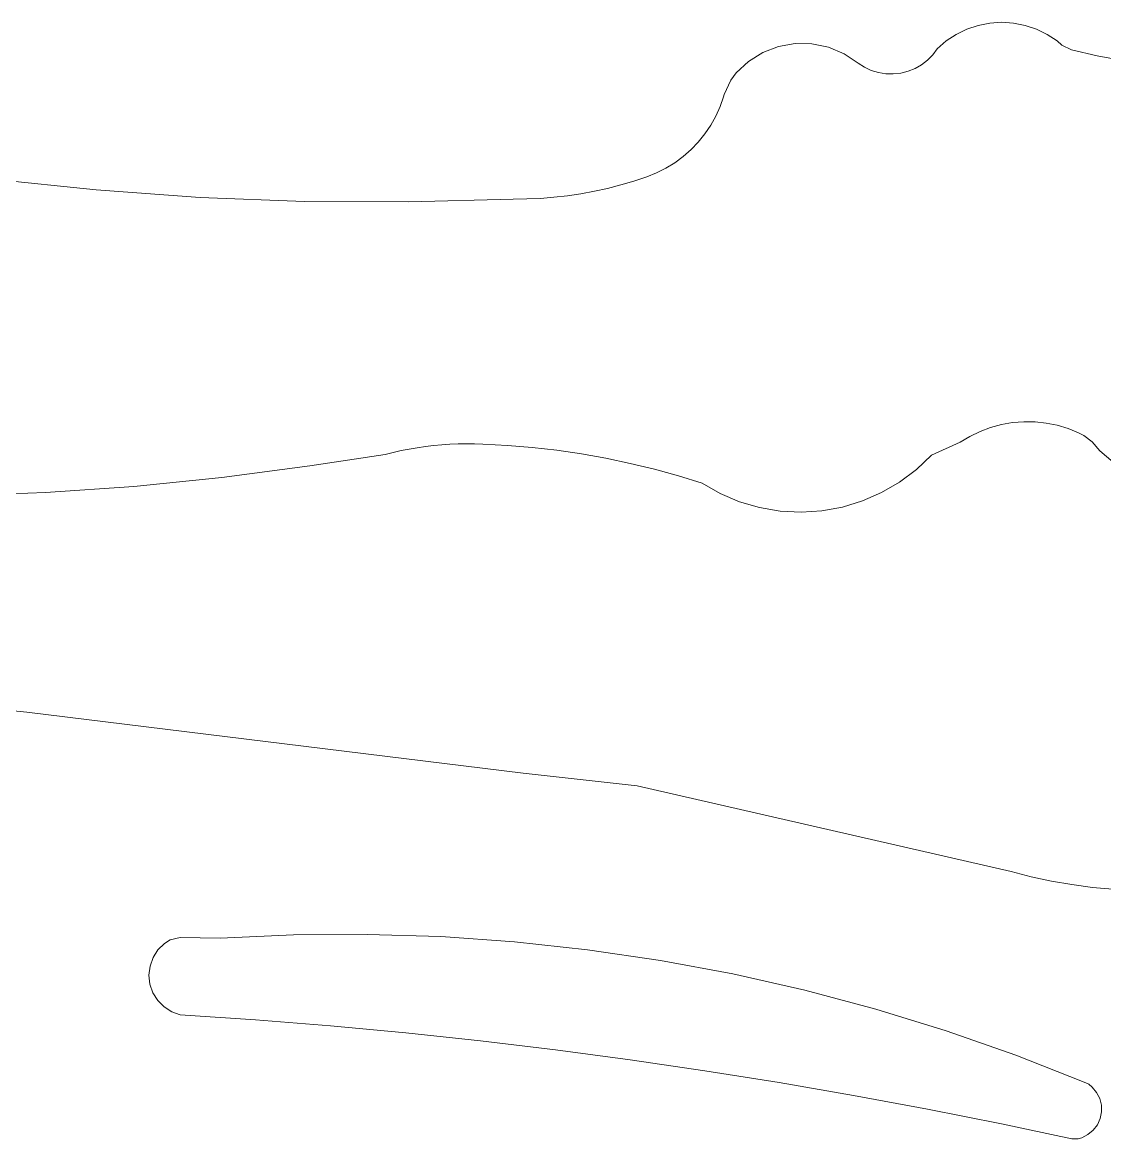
# Model space of a CAD drawing. Header units: millimetres. Extents: x -233 to 120, y -19 to 188.
# Drawn here: x -29.94 to -1.76, y 144.39 to 173.44 of the extents above; entities that cross this region are included whole.
import ezdxf

# ---------------------------------------------------------------- set-up
doc = ezdxf.new("R2010")
doc.units = ezdxf.units.MM
doc.header["$MEASUREMENT"] = 0
doc.layers.add('Layer 1', color=7, linetype='Continuous')

msp = doc.modelspace()

# ---------------------------------------------------------------- linework, layer by layer
at = {"layer": 'Layer 1', "lineweight": 9}
for points in [[(-4.7492, 173.4209), (-4.7492, 173.4209), (-4.4403, 173.4409), (-4.4403, 173.4409)], [(-4.4403, 173.4409), (-4.4403, 173.4409), (-4.1313, 173.4209), (-4.1313, 173.4209)], [(-5.6248, 173.1266), (-5.6248, 173.1266), (-5.3465, 173.2624), (-5.3465, 173.2624)], [(-5.3465, 173.2624), (-5.3465, 173.2624), (-5.053, 173.361), (-5.053, 173.361)], [(-5.053, 173.361), (-5.053, 173.361), (-4.7492, 173.4209), (-4.7492, 173.4209)], [(-4.1313, 173.4209), (-4.1313, 173.4209), (-3.8275, 173.361), (-3.8275, 173.361)], [(-3.8275, 173.361), (-3.8275, 173.361), (-3.534, 173.2624), (-3.534, 173.2624)], [(-3.534, 173.2624), (-3.534, 173.2624), (-3.2557, 173.1266), (-3.2557, 173.1266)], [(-9.8197, 172.8917), (-9.8197, 172.8917), (-10.2525, 172.8147), (-10.2525, 172.8147)], [(-9.3801, 172.8848), (-9.3801, 172.8848), (-9.8197, 172.8917), (-9.8197, 172.8917)], [(-8.9499, 172.7943), (-8.9499, 172.7943), (-9.3801, 172.8848), (-9.3801, 172.8848)], [(-6.1173, 172.7534), (-6.1173, 172.7534), (-5.8832, 172.956), (-5.8832, 172.956)], [(-5.8832, 172.956), (-5.8832, 172.956), (-5.6248, 173.1266), (-5.6248, 173.1266)], [(-3.2557, 173.1266), (-3.2557, 173.1266), (-2.9973, 172.956), (-2.9973, 172.956)], [(-2.9973, 172.956), (-2.9973, 172.956), (-2.8713, 172.847), (-2.8713, 172.847)], [(-2.8713, 172.847), (-2.8713, 172.847), (-2.6237, 172.7219), (-2.6237, 172.7219)], [(-10.6627, 172.6567), (-10.6627, 172.6567), (-11.0353, 172.4233), (-11.0353, 172.4233)], [(-10.2525, 172.8147), (-10.2525, 172.8147), (-10.6627, 172.6567), (-10.6627, 172.6567)], [(-8.5449, 172.6234), (-8.5449, 172.6234), (-8.9499, 172.7943), (-8.9499, 172.7943)], [(-8.1798, 172.3784), (-8.1798, 172.3784), (-8.5449, 172.6234), (-8.5449, 172.6234)], [(-6.3717, 172.4574), (-6.3717, 172.4574), (-6.2344, 172.5967), (-6.2344, 172.5967)], [(-6.2344, 172.5967), (-6.2344, 172.5967), (-6.1173, 172.7534), (-6.1173, 172.7534)], [(-2.6237, 172.7219), (-2.6237, 172.7219), (-1.9576, 172.5716), (-1.9576, 172.5716)], [(-1.9576, 172.5716), (-1.9576, 172.5716), (-1.1458, 172.4206), (-1.1458, 172.4206)], [(-11.0353, 172.4233), (-11.0353, 172.4233), (-11.3566, 172.1233), (-11.3566, 172.1233)], [(-8.1798, 172.3784), (-8.1798, 172.3784), (-8.0151, 172.273), (-8.0151, 172.273)], [(-8.0151, 172.273), (-8.0151, 172.273), (-7.8375, 172.1909), (-7.8375, 172.1909)], [(-6.6964, 172.2408), (-6.6964, 172.2408), (-6.5267, 172.338), (-6.5267, 172.338)], [(-6.5267, 172.338), (-6.5267, 172.338), (-6.3717, 172.4574), (-6.3717, 172.4574)], [(-11.3566, 172.1233), (-11.3566, 172.1233), (-11.4914, 171.9375), (-11.4914, 171.9375)], [(-7.8375, 172.1909), (-7.8375, 172.1909), (-7.6505, 172.1337), (-7.6505, 172.1337)], [(-7.6505, 172.1337), (-7.6505, 172.1337), (-7.4574, 172.1024), (-7.4574, 172.1024)], [(-7.4574, 172.1024), (-7.4574, 172.1024), (-7.2618, 172.0976), (-7.2618, 172.0976)], [(-7.2618, 172.0976), (-7.2618, 172.0976), (-7.0674, 172.1194), (-7.0674, 172.1194)], [(-7.0674, 172.1194), (-7.0674, 172.1194), (-6.8778, 172.1674), (-6.8778, 172.1674)], [(-6.8778, 172.1674), (-6.8778, 172.1674), (-6.6964, 172.2408), (-6.6964, 172.2408)], [(-11.4914, 171.9375), (-11.4914, 171.9375), (-11.6672, 171.564), (-11.6672, 171.564)], [(-11.6826, 171.504), (-11.6826, 171.504), (-11.7727, 171.2473), (-11.7727, 171.2473)], [(-11.6672, 171.564), (-11.6672, 171.564), (-11.6826, 171.504), (-11.6826, 171.504)], [(-11.7727, 171.2473), (-11.7727, 171.2473), (-11.8842, 170.9991), (-11.8842, 170.9991)], [(-11.8842, 170.9991), (-11.8842, 170.9991), (-12.0165, 170.7614), (-12.0165, 170.7614)], [(-12.1686, 170.5358), (-12.1686, 170.5358), (-12.3394, 170.324), (-12.3394, 170.324)], [(-12.0165, 170.7614), (-12.0165, 170.7614), (-12.1686, 170.5358), (-12.1686, 170.5358)], [(-12.3394, 170.324), (-12.3394, 170.324), (-12.5275, 170.1274), (-12.5275, 170.1274)], [(-12.7317, 169.9477), (-12.7317, 169.9477), (-12.9505, 169.7859), (-12.9505, 169.7859)], [(-12.5275, 170.1274), (-12.5275, 170.1274), (-12.7317, 169.9477), (-12.7317, 169.9477)], [(-12.9505, 169.7859), (-12.9505, 169.7859), (-13.1823, 169.6434), (-13.1823, 169.6434)], [(-28.0169, 169.0793), (-28.0169, 169.0793), (-30.7188, 169.3629), (-30.7188, 169.3629)], [(-14.0145, 169.3082), (-14.0145, 169.3082), (-13.6779, 169.42), (-13.6779, 169.42)], [(-13.4253, 169.5212), (-13.4253, 169.5212), (-13.6779, 169.42), (-13.6779, 169.42)], [(-13.1823, 169.6434), (-13.1823, 169.6434), (-13.4253, 169.5212), (-13.4253, 169.5212)], [(-25.307, 168.8853), (-25.307, 168.8853), (-28.0169, 169.0793), (-28.0169, 169.0793)], [(-15.0448, 169.0437), (-15.0448, 169.0437), (-14.6984, 169.1199), (-14.6984, 169.1199)], [(-14.6984, 169.1199), (-14.6984, 169.1199), (-14.3548, 169.2081), (-14.3548, 169.2081)], [(-14.3548, 169.2081), (-14.3548, 169.2081), (-14.0145, 169.3082), (-14.0145, 169.3082)], [(-22.5922, 168.7809), (-22.5922, 168.7809), (-25.307, 168.8853), (-25.307, 168.8853)], [(-19.8754, 168.7665), (-19.8754, 168.7665), (-22.5922, 168.7809), (-22.5922, 168.7809)], [(-17.1596, 168.8419), (-17.1596, 168.8419), (-19.8754, 168.7665), (-19.8754, 168.7665)], [(-17.1596, 168.8419), (-17.1596, 168.8419), (-16.805, 168.8448), (-16.805, 168.8448)], [(-16.805, 168.8448), (-16.805, 168.8448), (-16.4506, 168.8601), (-16.4506, 168.8601)], [(-16.4506, 168.8601), (-16.4506, 168.8601), (-16.0969, 168.8877), (-16.0969, 168.8877)], [(-16.0969, 168.8877), (-16.0969, 168.8877), (-15.7445, 168.9275), (-15.7445, 168.9275)], [(-15.7445, 168.9275), (-15.7445, 168.9275), (-15.3936, 168.9795), (-15.3936, 168.9795)], [(-15.3936, 168.9795), (-15.3936, 168.9795), (-15.0448, 169.0437), (-15.0448, 169.0437)], [(-4.4452, 162.9732), (-4.4452, 162.9732), (-4.728, 162.8966), (-4.728, 162.8966)], [(-4.1566, 163.0234), (-4.1566, 163.0234), (-4.4452, 162.9732), (-4.4452, 162.9732)], [(-3.8646, 163.0468), (-3.8646, 163.0468), (-4.1566, 163.0234), (-4.1566, 163.0234)], [(-3.5717, 163.0432), (-3.5717, 163.0432), (-3.8646, 163.0468), (-3.8646, 163.0468)], [(-3.2803, 163.0125), (-3.2803, 163.0125), (-3.5717, 163.0432), (-3.5717, 163.0432)], [(-2.993, 162.9551), (-2.993, 162.9551), (-3.2803, 163.0125), (-3.2803, 163.0125)], [(-5.0025, 162.7942), (-5.0025, 162.7942), (-5.2663, 162.667), (-5.2663, 162.667)], [(-4.728, 162.8966), (-4.728, 162.8966), (-5.0025, 162.7942), (-5.0025, 162.7942)], [(-2.7123, 162.8714), (-2.7123, 162.8714), (-2.993, 162.9551), (-2.993, 162.9551)], [(-2.4404, 162.7622), (-2.4404, 162.7622), (-2.7123, 162.8714), (-2.7123, 162.8714)], [(-2.3035, 162.6919), (-2.3035, 162.6919), (-2.4404, 162.7622), (-2.4404, 162.7622)], [(-2.3035, 162.6919), (-2.3035, 162.6919), (-2.0878, 162.5242), (-2.0878, 162.5242)], [(-19.4433, 162.4024), (-19.4433, 162.4024), (-19.6549, 162.372), (-19.6549, 162.372)], [(-19.231, 162.4274), (-19.231, 162.4274), (-19.4433, 162.4024), (-19.4433, 162.4024)], [(-19.0181, 162.4473), (-19.0181, 162.4473), (-19.231, 162.4274), (-19.231, 162.4274)], [(-18.8048, 162.4618), (-18.8048, 162.4618), (-19.0181, 162.4473), (-19.0181, 162.4473)], [(-18.5912, 162.471), (-18.5912, 162.471), (-18.8048, 162.4618), (-18.8048, 162.4618)], [(-18.3775, 162.4749), (-18.3775, 162.4749), (-18.5912, 162.471), (-18.5912, 162.471)], [(-18.1637, 162.4736), (-18.1637, 162.4736), (-18.3775, 162.4749), (-18.3775, 162.4749)], [(-17.95, 162.4669), (-17.95, 162.4669), (-18.1637, 162.4736), (-18.1637, 162.4736)], [(-17.3044, 162.4335), (-17.3044, 162.4335), (-17.95, 162.4669), (-17.95, 162.4669)], [(-16.6601, 162.3799), (-16.6601, 162.3799), (-17.3044, 162.4335), (-17.3044, 162.4335)], [(-6.2673, 162.1784), (-6.2673, 162.1784), (-5.5173, 162.5159), (-5.5173, 162.5159)], [(-5.2663, 162.667), (-5.2663, 162.667), (-5.5173, 162.5159), (-5.5173, 162.5159)], [(-2.0878, 162.5242), (-2.0878, 162.5242), (-1.8817, 162.2906), (-1.8817, 162.2906)], [(-22.4534, 161.9042), (-22.4534, 161.9042), (-20.4919, 162.1984), (-20.4919, 162.1984)], [(-20.2843, 162.2496), (-20.2843, 162.2496), (-20.4919, 162.1984), (-20.4919, 162.1984)], [(-20.0755, 162.2956), (-20.0755, 162.2956), (-20.2843, 162.2496), (-20.2843, 162.2496)], [(-19.8657, 162.3364), (-19.8657, 162.3364), (-20.0755, 162.2956), (-20.0755, 162.2956)], [(-19.6549, 162.372), (-19.6549, 162.372), (-19.8657, 162.3364), (-19.8657, 162.3364)], [(-16.0178, 162.3062), (-16.0178, 162.3062), (-16.6601, 162.3799), (-16.6601, 162.3799)], [(-15.3781, 162.2124), (-15.3781, 162.2124), (-16.0178, 162.3062), (-16.0178, 162.3062)], [(-14.7417, 162.0985), (-14.7417, 162.0985), (-15.3781, 162.2124), (-15.3781, 162.2124)], [(-14.1091, 161.9648), (-14.1091, 161.9648), (-14.7417, 162.0985), (-14.7417, 162.0985)], [(-6.2673, 162.1784), (-6.2673, 162.1784), (-6.662, 161.8041), (-6.662, 161.8041)], [(-1.8817, 162.2906), (-1.8817, 162.2906), (-1.5423, 161.9941), (-1.5423, 161.9941)], [(-24.7392, 161.5977), (-24.7392, 161.5977), (-22.4534, 161.9042), (-22.4534, 161.9042)], [(-13.4811, 161.8113), (-13.4811, 161.8113), (-14.1091, 161.9648), (-14.1091, 161.9648)], [(-12.8582, 161.6382), (-12.8582, 161.6382), (-13.4811, 161.8113), (-13.4811, 161.8113)], [(-6.662, 161.8041), (-6.662, 161.8041), (-7.0973, 161.4779), (-7.0973, 161.4779)], [(-24.7392, 161.5977), (-24.7392, 161.5977), (-27.0337, 161.365), (-27.0337, 161.365)], [(-12.241, 161.4457), (-12.241, 161.4457), (-12.8582, 161.6382), (-12.8582, 161.6382)], [(-27.0337, 161.365), (-27.0337, 161.365), (-29.3344, 161.2064), (-29.3344, 161.2064)], [(-11.7675, 161.1778), (-11.7675, 161.1778), (-12.241, 161.4457), (-12.241, 161.4457)], [(-7.0973, 161.4779), (-7.0973, 161.4779), (-7.5674, 161.2041), (-7.5674, 161.2041)], [(-29.3344, 161.2064), (-29.3344, 161.2064), (-31.6391, 161.1219), (-31.6391, 161.1219)], [(-11.2663, 160.9665), (-11.2663, 160.9665), (-11.7675, 161.1778), (-11.7675, 161.1778)], [(-10.744, 160.8145), (-10.744, 160.8145), (-11.2663, 160.9665), (-11.2663, 160.9665)], [(-8.066, 160.9865), (-8.066, 160.9865), (-8.5863, 160.828), (-8.5863, 160.828)], [(-7.5674, 161.2041), (-7.5674, 161.2041), (-8.066, 160.9865), (-8.066, 160.9865)], [(-10.2076, 160.7238), (-10.2076, 160.7238), (-10.744, 160.8145), (-10.744, 160.8145)], [(-9.6644, 160.6958), (-9.6644, 160.6958), (-10.2076, 160.7238), (-10.2076, 160.7238)], [(-9.1215, 160.7306), (-9.1215, 160.7306), (-9.6644, 160.6958), (-9.6644, 160.6958)], [(-8.5863, 160.828), (-8.5863, 160.828), (-9.1215, 160.7306), (-9.1215, 160.7306)], [(-30.4378, 155.5548), (-30.4378, 155.5548), (-29.8165, 155.4901), (-29.8165, 155.4901)], [(-16.8967, 153.8996), (-16.8967, 153.8996), (-29.8165, 155.4901), (-29.8165, 155.4901)], [(-13.9332, 153.5703), (-13.9332, 153.5703), (-16.8967, 153.8996), (-16.8967, 153.8996)], [(-4.1938, 151.3407), (-4.1938, 151.3407), (-13.9332, 153.5703), (-13.9332, 153.5703)], [(-4.1938, 151.3407), (-4.1938, 151.3407), (-3.6717, 151.2076), (-3.6717, 151.2076)], [(-3.6717, 151.2076), (-3.6717, 151.2076), (-3.1448, 151.0949), (-3.1448, 151.0949)], [(-3.1448, 151.0949), (-3.1448, 151.0949), (-2.6139, 151.0027), (-2.6139, 151.0027)], [(-2.6139, 151.0027), (-2.6139, 151.0027), (-2.0798, 150.9312), (-2.0798, 150.9312)], [(-2.0798, 150.9312), (-2.0798, 150.9312), (-1.5434, 150.8805), (-1.5434, 150.8805)], [(-25.8249, 149.6227), (-25.8249, 149.6227), (-26.0908, 149.5656), (-26.0908, 149.5656)], [(-24.7899, 149.61), (-24.7899, 149.61), (-25.8249, 149.6227), (-25.8249, 149.6227)], [(-22.8744, 149.6961), (-22.8744, 149.6961), (-24.7899, 149.61), (-24.7899, 149.61)], [(-20.957, 149.7089), (-20.957, 149.7089), (-22.8744, 149.6961), (-22.8744, 149.6961)], [(-19.0404, 149.6486), (-19.0404, 149.6486), (-20.957, 149.7089), (-20.957, 149.7089)], [(-17.1276, 149.5151), (-17.1276, 149.5151), (-19.0404, 149.6486), (-19.0404, 149.6486)], [(-26.2386, 149.4732), (-26.2386, 149.4732), (-26.4064, 149.3065), (-26.4064, 149.3065)], [(-26.0908, 149.5656), (-26.0908, 149.5656), (-26.2386, 149.4732), (-26.2386, 149.4732)], [(-15.2212, 149.3087), (-15.2212, 149.3087), (-17.1276, 149.5151), (-17.1276, 149.5151)], [(-26.5329, 149.1067), (-26.5329, 149.1067), (-26.6119, 148.8838), (-26.6119, 148.8838)], [(-26.4064, 149.3065), (-26.4064, 149.3065), (-26.5329, 149.1067), (-26.5329, 149.1067)], [(-13.3242, 149.0296), (-13.3242, 149.0296), (-15.2212, 149.3087), (-15.2212, 149.3087)], [(-11.4391, 148.6783), (-11.4391, 148.6783), (-13.3242, 149.0296), (-13.3242, 149.0296)], [(-26.6119, 148.8838), (-26.6119, 148.8838), (-26.6394, 148.649), (-26.6394, 148.649)], [(-26.6394, 148.649), (-26.6394, 148.649), (-26.6141, 148.4138), (-26.6141, 148.4138)], [(-9.5689, 148.2553), (-9.5689, 148.2553), (-11.4391, 148.6783), (-11.4391, 148.6783)], [(-26.6141, 148.4138), (-26.6141, 148.4138), (-26.5372, 148.1902), (-26.5372, 148.1902)], [(-26.5372, 148.1902), (-26.5372, 148.1902), (-26.4125, 147.9893), (-26.4125, 147.9893)], [(-7.7162, 147.7612), (-7.7162, 147.7612), (-9.5689, 148.2553), (-9.5689, 148.2553)], [(-26.4125, 147.9893), (-26.4125, 147.9893), (-26.2464, 147.821), (-26.2464, 147.821)], [(-26.2464, 147.821), (-26.2464, 147.821), (-26.047, 147.6939), (-26.047, 147.6939)], [(-26.047, 147.6939), (-26.047, 147.6939), (-25.8244, 147.6142), (-25.8244, 147.6142)], [(-25.8244, 147.6142), (-25.8244, 147.6142), (-23.8665, 147.4818), (-23.8665, 147.4818)], [(-5.8837, 147.1967), (-5.8837, 147.1967), (-7.7162, 147.7612), (-7.7162, 147.7612)], [(-23.8665, 147.4818), (-23.8665, 147.4818), (-21.9106, 147.3243), (-21.9106, 147.3243)], [(-21.9106, 147.3243), (-21.9106, 147.3243), (-19.9568, 147.1416), (-19.9568, 147.1416)], [(-19.9568, 147.1416), (-19.9568, 147.1416), (-18.0055, 146.9338), (-18.0055, 146.9338)], [(-4.074, 146.5627), (-4.074, 146.5627), (-5.8837, 147.1967), (-5.8837, 147.1967)], [(-18.0055, 146.9338), (-18.0055, 146.9338), (-16.0571, 146.7009), (-16.0571, 146.7009)], [(-16.0571, 146.7009), (-16.0571, 146.7009), (-14.1118, 146.4429), (-14.1118, 146.4429)], [(-14.1118, 146.4429), (-14.1118, 146.4429), (-12.17, 146.16), (-12.17, 146.16)], [(-2.2899, 145.86), (-2.2899, 145.86), (-4.074, 146.5627), (-4.074, 146.5627)], [(-12.17, 146.16), (-12.17, 146.16), (-10.2321, 145.852), (-10.2321, 145.852)], [(-10.2321, 145.852), (-10.2321, 145.852), (-8.2982, 145.5192), (-8.2982, 145.5192)], [(-2.2899, 145.86), (-2.2899, 145.86), (-2.1701, 145.8112), (-2.1701, 145.8112)], [(-2.0821, 145.7333), (-2.0821, 145.7333), (-2.1701, 145.8112), (-2.1701, 145.8112)], [(-2.0821, 145.7333), (-2.0821, 145.7333), (-1.9685, 145.5966), (-1.9685, 145.5966)], [(-1.9685, 145.5966), (-1.9685, 145.5966), (-1.8881, 145.4381), (-1.8881, 145.4381)], [(-8.2982, 145.5192), (-8.2982, 145.5192), (-6.3688, 145.1615), (-6.3688, 145.1615)], [(-1.8881, 145.4381), (-1.8881, 145.4381), (-1.8449, 145.2657), (-1.8449, 145.2657)], [(-1.8449, 145.2657), (-1.8449, 145.2657), (-1.841, 145.088), (-1.841, 145.088)], [(-6.3688, 145.1615), (-6.3688, 145.1615), (-4.4441, 144.779), (-4.4441, 144.779)], [(-1.841, 145.088), (-1.841, 145.088), (-1.8767, 144.9139), (-1.8767, 144.9139)], [(-4.4441, 144.779), (-4.4441, 144.779), (-2.6184, 144.3917), (-2.6184, 144.3917)], [(-1.9502, 144.7521), (-1.9502, 144.7521), (-2.0578, 144.6106), (-2.0578, 144.6106)], [(-1.8767, 144.9139), (-1.8767, 144.9139), (-1.9502, 144.7521), (-1.9502, 144.7521)], [(-2.4463, 144.3917), (-2.4463, 144.3917), (-2.6184, 144.3917), (-2.6184, 144.3917)], [(-2.3523, 144.4156), (-2.3523, 144.4156), (-2.4463, 144.3917), (-2.4463, 144.3917)], [(-2.1941, 144.4965), (-2.1941, 144.4965), (-2.3523, 144.4156), (-2.3523, 144.4156)], [(-2.0578, 144.6106), (-2.0578, 144.6106), (-2.1941, 144.4965), (-2.1941, 144.4965)]]:
    msp.add_open_spline(points, degree=3, dxfattribs=at)

doc.saveas('drawing.dxf')
